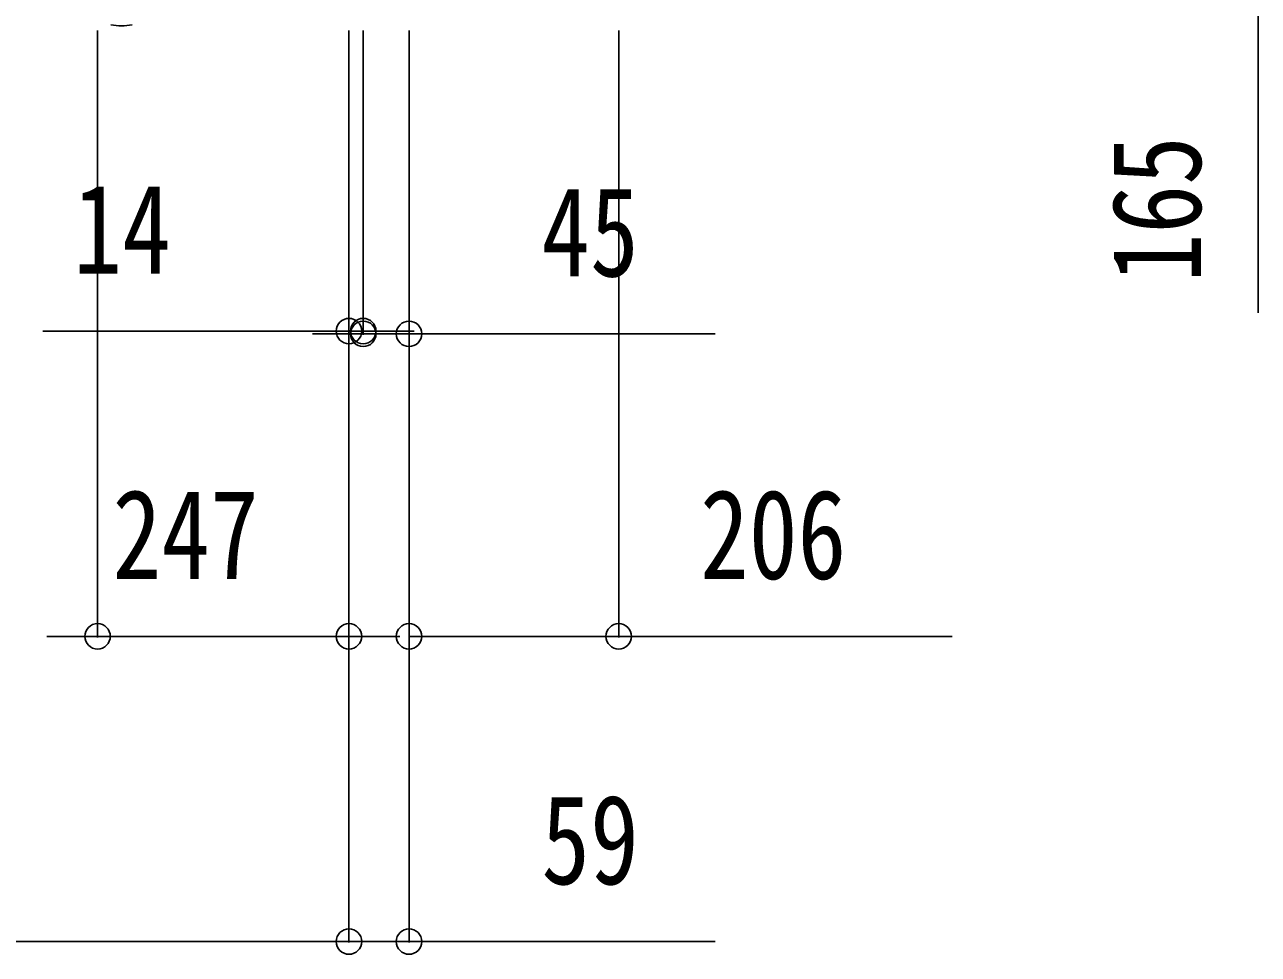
# Model space of a CAD drawing. Units: millimetres, scale not verified. Extents: x -16820 to 16820, y -11880 to 11880.
# Drawn here: x 1617 to 2829, y 7130 to 8043 of the extents above; entities that cross this region are included whole.
import ezdxf
from ezdxf.enums import TextEntityAlignment as Align

# ---------------------------------------------------------------- set-up
doc = ezdxf.new("R2010")
doc.units = ezdxf.units.MM
doc.header["$LTSCALE"] = 50
doc.layers.add('0-4_YKK_13', color=4, linetype='Continuous')
doc.layers.add('0-6_YKK_D', color=6, linetype='Continuous')
doc.styles.add('ＭＳ ゴシック', font='')
doc.styles.get('ＭＳ ゴシック').set_extended_font_data('MS Gothic')

msp = doc.modelspace()

# ---------------------------------------------------------------- linework, layer by layer
at = {"layer": '0-4_YKK_13'}
for end in [281.97738, 281.94644]:
    msp.add_arc((1712.08, 8092), 50, 258.05356, end, dxfattribs=at)
at = {"layer": '0-6_YKK_D'}
for p, q in [((1688.58, 8037.5), (1688.58, 7441)), ((1935.58, 8037.5), (1935.58, 7141)), ((1935.58, 8037.5), (1935.58, 7441)), ((1935.58, 8037.5), (1935.58, 7741)), ((1935.58, 8037.5), (1935.58, 7141)), ((1949.58, 8037.5), (1949.58, 7738.25)), ((1949.58, 8037.5), (1949.58, 7741)), ((1994.58, 8037.5), (1994.58, 7141)), ((1994.58, 8037.5), (1994.58, 7738.25)), ((1994.58, 8037.5), (1994.58, 7441)), ((2200.58, 8037.5), (2200.58, 7441)), ((2200.58, 7669.77), (2200.58, 7755.5)), ((1935.58, 7742), (1634.78, 7742)), ((1949.58, 7739.25), (1899.58, 7739.25)), ((1949.58, 7742), (1935.58, 7742)), ((1949.58, 7742), (1999.58, 7742)), ((1949.58, 7739.25), (1994.58, 7739.25)), ((1994.58, 7739.25), (2295.38, 7739.25)), ((1688.58, 7442), (1638.58, 7442)), ((1688.58, 7442), (1935.58, 7442)), ((1935.58, 7442), (1985.58, 7442)), ((24.58, 7142), (1935.58, 7142)), ((1935.58, 7142), (1885.58, 7142)), ((1935.58, 7142), (1994.58, 7142)), ((1994.58, 7142), (2295.38, 7142))]:
    msp.add_line(p, q, dxfattribs=at)
for points in [[(2829.08, 8252.5), (2829.08, 8087.5), (2829.08, 7759.9)], [(1994.58, 7442), (2200.58, 7442), (2528.18, 7442)]]:
    msp.add_lwpolyline(points, dxfattribs=at)
for centre in [(1935.58, 7742), (1949.58, 7742), (1949.58, 7739.25), (1994.58, 7739.25), (1688.58, 7442), (1935.58, 7442), (1994.58, 7442), (2200.58, 7442), (1935.58, 7142), (1935.58, 7142), (1994.58, 7142)]:
    msp.add_circle(centre, 12.5, dxfattribs=at)

# ---------------------------------------------------------------- texts
at = {"layer": '0-6_YKK_D', "style": 'ＭＳ ゴシック', "width": 0.8}
msp.add_text('165', height=87.98, rotation=90, dxfattribs=at).set_placement((2799.08, 7789.9), align=Align.BOTTOM_LEFT)
for s, p in [('14', (1664.78, 7772)), ('45', (2124.58, 7769.25)), ('247', (1703.28, 7472)), ('206', (2280.58, 7472)), ('59', (2124.58, 7172))]:
    msp.add_text(s, height=87.98, dxfattribs=at).set_placement(p, align=Align.BOTTOM_LEFT)

doc.saveas('drawing.dxf')
